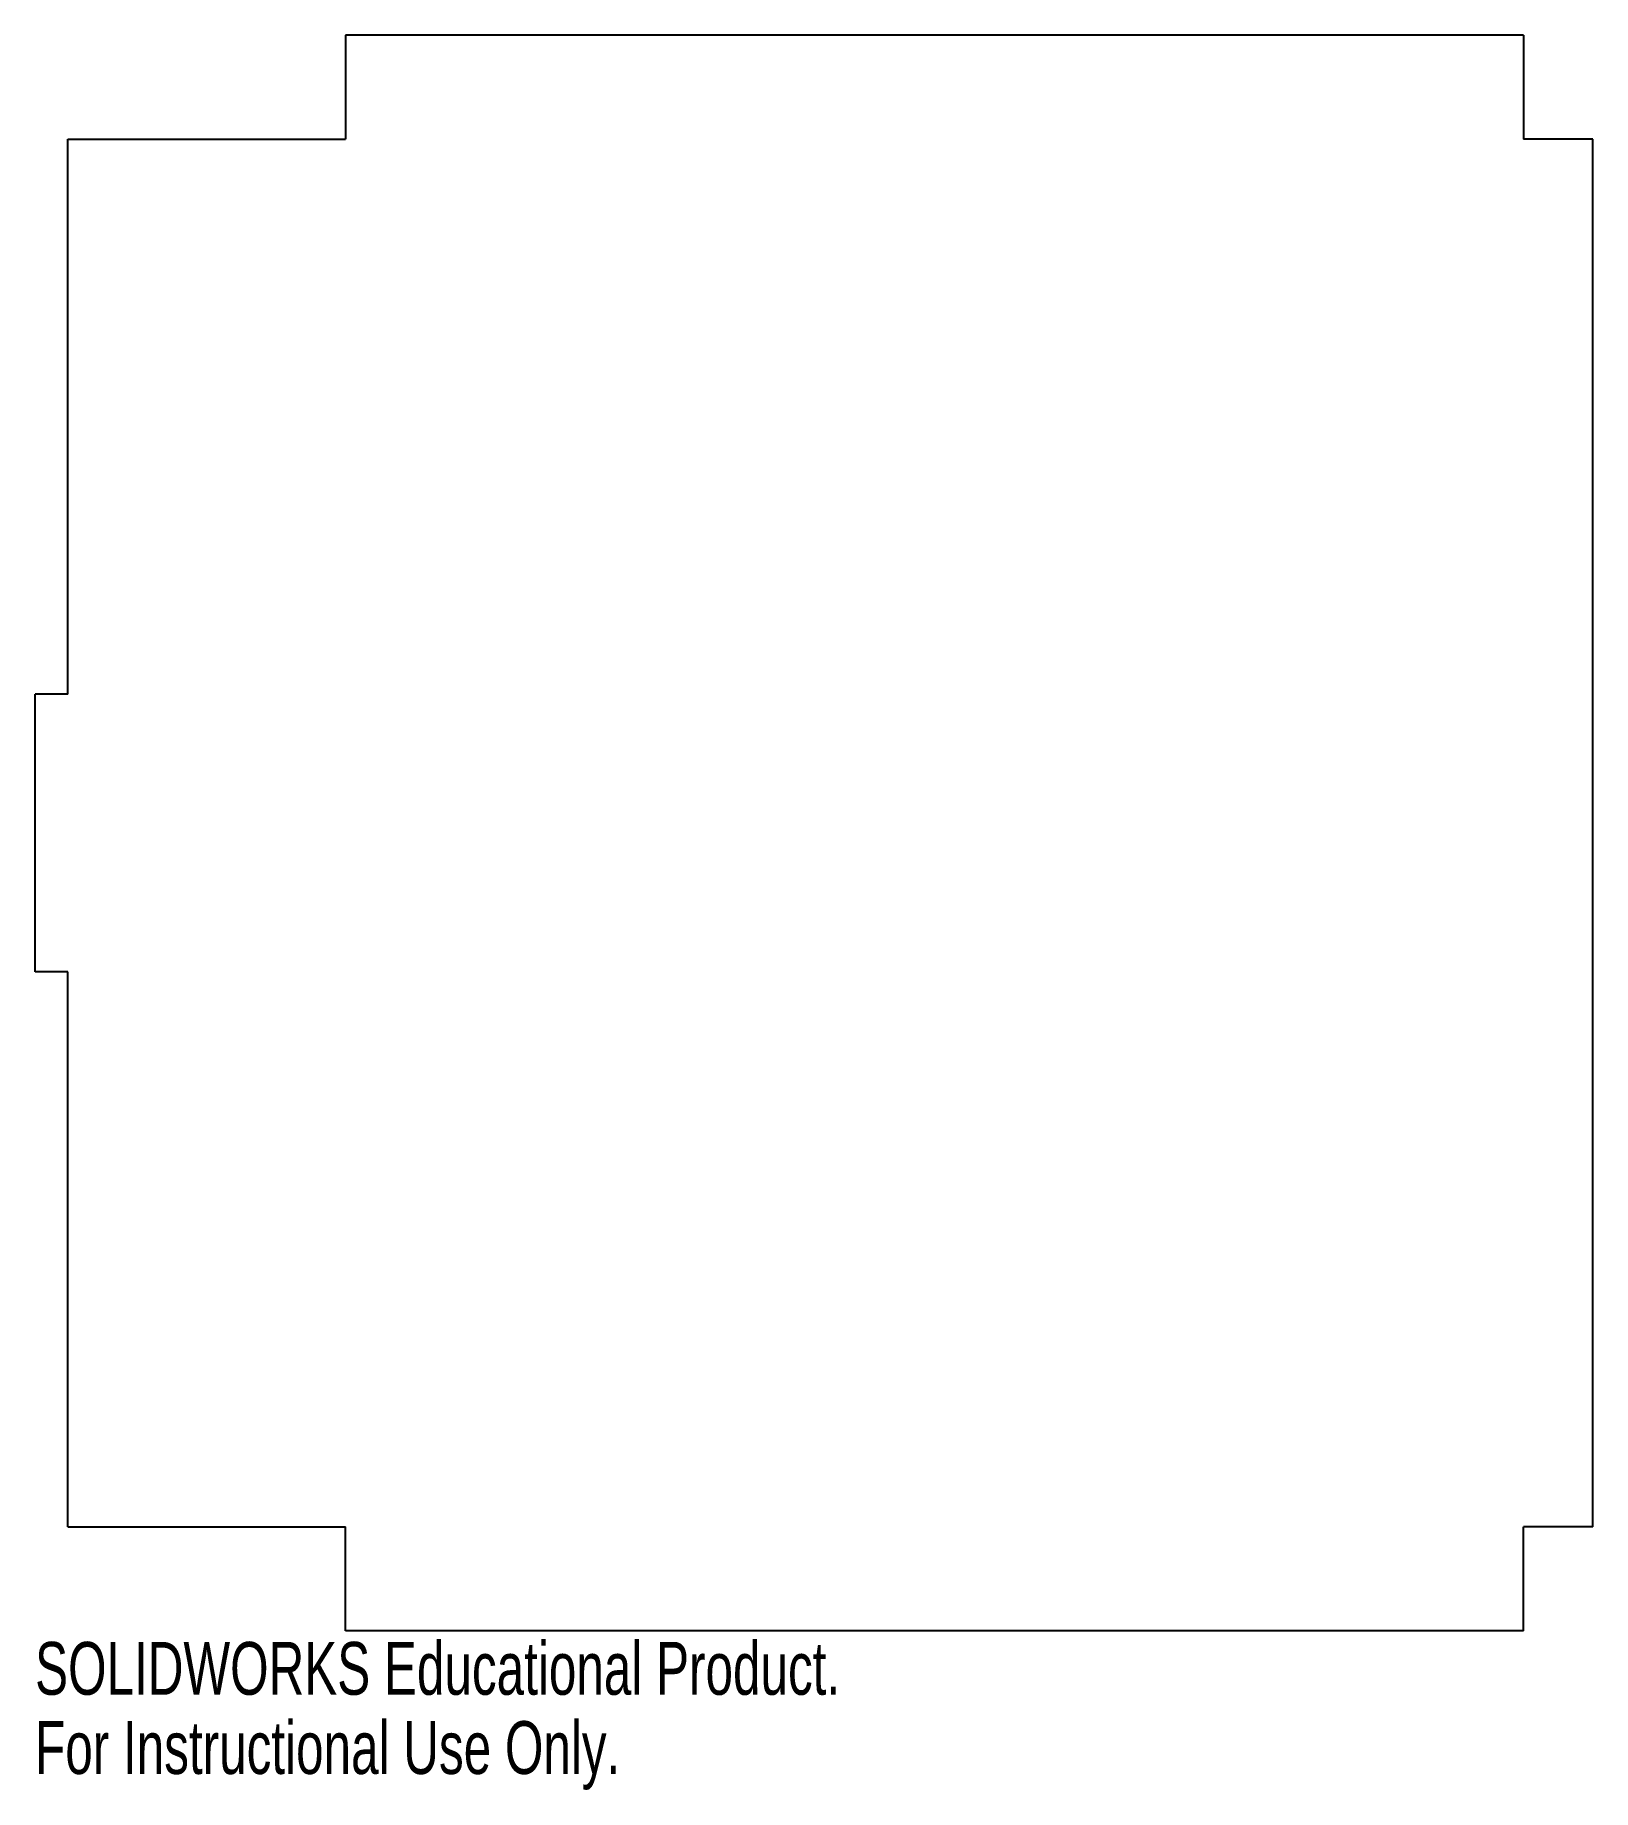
# Model space of a CAD drawing. Header units: inches. Extents: x -2.87 to 2.75, y -3.45 to 2.88.
import ezdxf

# ---------------------------------------------------------------- set-up
doc = ezdxf.new("R2010")
doc.units = ezdxf.units.IN
doc.header["$MEASUREMENT"] = 0
doc.styles.add('SLDTEXTSTYLE0', font='TXT', dxfattribs={"width": 0.7})

msp = doc.modelspace()

# ---------------------------------------------------------------- linework, layer by layer
at = {"color": 7, "linetype": 'Continuous', "lineweight": 25}
for p, q in [((-1.7475, 2.875), (-1.7475, 2.5)), ((2.4975, 2.875), (-1.7475, 2.875)), ((2.4975, 2.875), (2.4975, 2.5)), ((-2.7475, 0.5), (-2.7475, 2.5)), ((-2.7475, 2.5), (-1.7475, 2.5)), ((2.7475, 2.5), (2.4975, 2.5)), ((2.7475, -2.5), (2.7475, 2.5)), ((-2.8655, -0.5), (-2.8655, 0.5)), ((-2.7475, 0.5), (-2.8655, 0.5)), ((-2.7475, -0.5), (-2.8655, -0.5)), ((-2.7475, -2.5), (-2.7475, -0.5)), ((-2.7475, -2.5), (-1.7475, -2.5)), ((-1.7475, -2.875), (-1.7475, -2.5)), ((2.7475, -2.5), (2.4975, -2.5)), ((2.4975, -2.875), (2.4975, -2.5)), ((2.4975, -2.875), (-1.7475, -2.875))]:
    msp.add_line(p, q, dxfattribs=at)

# ---------------------------------------------------------------- texts
at = {"color": 7, "linetype": 'Continuous', "char_height": 0.1903, "attachment_point": 1, "style": 'SLDTEXTSTYLE0'}
for s, insert in [('SOLIDWORKS Educational Product.', (-2.8655, -2.9151)), ('For Instructional Use Only.', (-2.8655, -3.2006))]:
    msp.add_mtext(s, dxfattribs=dict(at, insert=insert))

doc.saveas('drawing.dxf')
